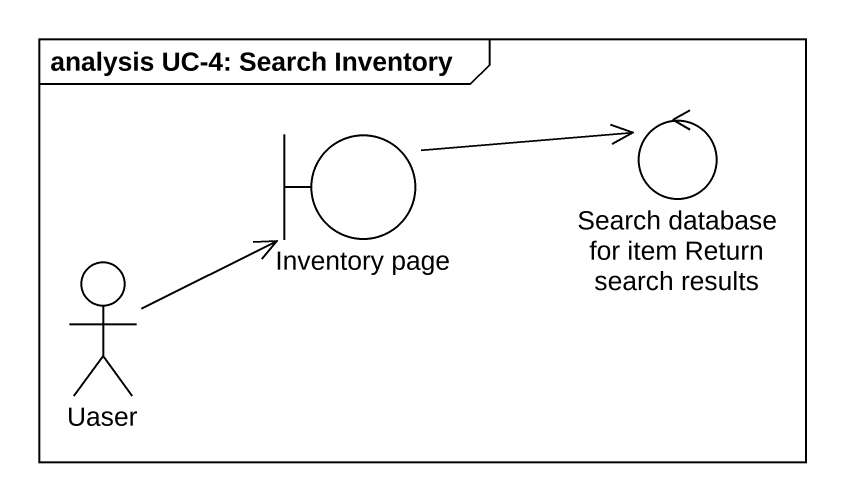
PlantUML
@startuml
mainframe analysis UC-4: Search Inventory
control "Search database for item Return search results" as Search_database_for_item
boundary "Inventory page" as Inventory_page
actor Uaser
Inventory_page -right-> Search_database_for_item
Uaser -up-> Inventory_page
@enduml
